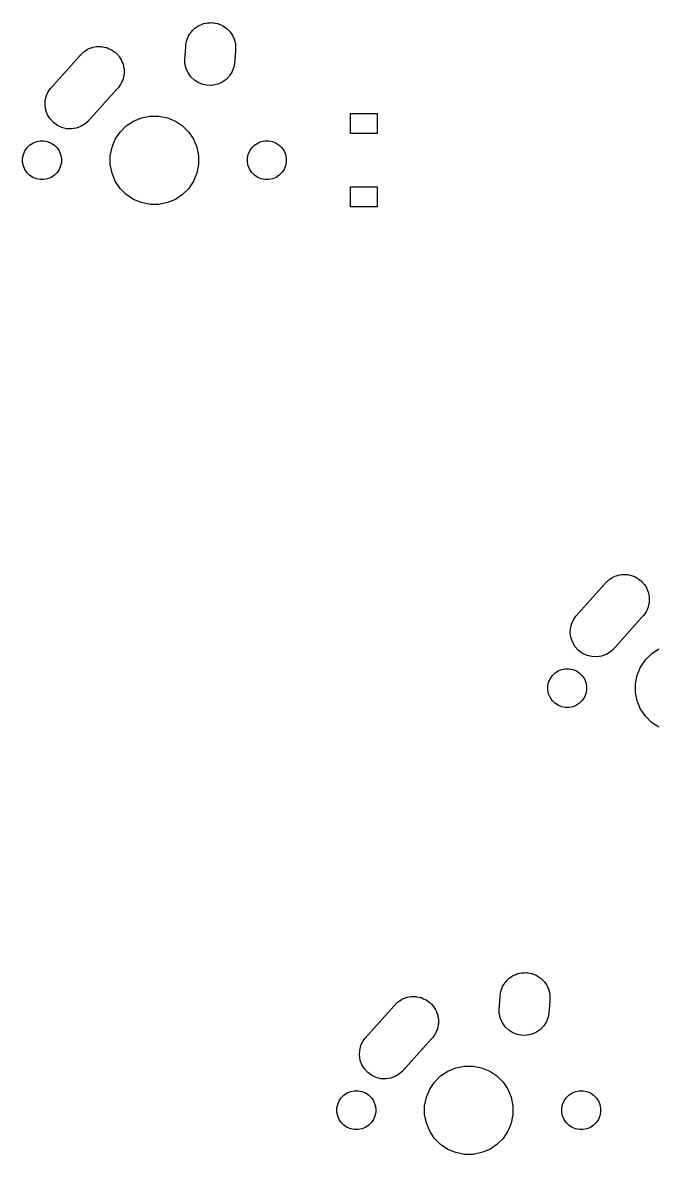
# Model space of a CAD drawing. Extents: x -662 to -203, y -195 to -58.
# Drawn here: x -528.9 to -500.4, y -109.2 to -58.1 of the extents above; entities that cross this region are included whole.
import ezdxf

# ---------------------------------------------------------------- set-up
doc = ezdxf.new("R2010")
doc.units = 0
doc.layers.add('BLACK', color=7, linetype='CONTINUOUS')

msp = doc.modelspace()

# ---------------------------------------------------------------- linework, layer by layer
at = {"layer": 'BLACK', "linetype": 'CONTINUOUS'}
for p, q in [((-520.979, -58.2485), (-520.892, -58.2124)), ((-520.892, -58.2124), (-520.806, -58.1738)), ((-520.806, -58.1738), (-520.79, -58.1701)), ((-520.79, -58.1701), (-520.774, -58.1637)), ((-520.774, -58.1637), (-520.682, -58.1453)), ((-520.682, -58.1453), (-520.59, -58.1242)), ((-520.59, -58.1242), (-520.573, -58.1237)), ((-520.573, -58.1237), (-520.557, -58.1205)), ((-520.557, -58.1205), (-520.462, -58.1205)), ((-520.462, -58.1205), (-520.368, -58.1177)), ((-520.368, -58.1177), (-520.352, -58.1205)), ((-520.352, -58.1205), (-520.335, -58.1205)), ((-520.335, -58.1205), (-520.243, -58.1389)), ((-520.243, -58.1389), (-520.15, -58.1546)), ((-520.15, -58.1546), (-520.134, -58.1605)), ((-520.134, -58.1605), (-520.118, -58.1637)), ((-520.118, -58.1637), (-520.031, -58.1998)), ((-520.031, -58.1998), (-519.943, -58.2333)), ((-521.458, -58.7421), (-521.449, -58.728)), ((-521.449, -58.728), (-521.443, -58.7126)), ((-521.443, -58.7126), (-521.391, -58.6342)), ((-521.391, -58.6342), (-521.34, -58.5543)), ((-521.34, -58.5543), (-521.329, -58.5422)), ((-521.329, -58.5422), (-521.32, -58.5284)), ((-521.32, -58.5284), (-521.253, -58.4617)), ((-521.253, -58.4617), (-521.188, -58.3931)), ((-521.188, -58.3931), (-521.175, -58.3834)), ((-521.175, -58.3834), (-521.163, -58.3717)), ((-521.163, -58.3717), (-521.085, -58.3193)), ((-521.085, -58.3193), (-521.008, -58.2646)), ((-521.008, -58.2646), (-520.993, -58.2578)), ((-520.993, -58.2578), (-520.979, -58.2485)), ((-519.943, -58.2333), (-519.928, -58.2422)), ((-519.928, -58.2422), (-519.913, -58.2485)), ((-519.913, -58.2485), (-519.835, -58.3009)), ((-519.835, -58.3009), (-519.755, -58.351)), ((-519.755, -58.351), (-519.743, -58.3624)), ((-519.743, -58.3624), (-519.729, -58.3717)), ((-519.729, -58.3717), (-519.662, -58.4383)), ((-519.662, -58.4383), (-519.594, -58.503)), ((-519.594, -58.503), (-519.584, -58.5166)), ((-519.584, -58.5166), (-519.572, -58.5284)), ((-519.572, -58.5284), (-519.52, -58.6068)), ((-519.52, -58.6068), (-519.465, -58.6836)), ((-519.465, -58.6836), (-519.458, -58.6988)), ((-519.458, -58.6988), (-519.449, -58.7126)), ((-519.449, -58.7126), (-519.413, -58.7998)), ((-525.894, -59.2767), (-525.814, -59.2437)), ((-525.814, -59.2437), (-525.79, -59.2389)), ((-525.79, -59.2389), (-525.766, -59.2303)), ((-525.766, -59.2303), (-525.681, -59.2173)), ((-525.681, -59.2173), (-525.597, -59.2005)), ((-525.597, -59.2005), (-525.572, -59.2005)), ((-525.572, -59.2005), (-525.547, -59.1967)), ((-525.547, -59.1967), (-525.461, -59.2005)), ((-525.461, -59.2005), (-525.375, -59.2005)), ((-525.375, -59.2005), (-525.351, -59.2054)), ((-525.351, -59.2054), (-525.326, -59.2065)), ((-525.326, -59.2065), (-525.242, -59.227)), ((-525.242, -59.227), (-525.158, -59.2437)), ((-525.158, -59.2437), (-525.135, -59.2533)), ((-521.612, -59.8032), (-521.571, -59.2068)), ((-521.571, -59.1347), (-521.553, -59.0422)), ((-521.571, -59.2068), (-521.571, -59.1347)), ((-521.553, -59.0422), (-521.537, -58.9492)), ((-521.537, -58.9492), (-521.531, -58.9337)), ((-521.531, -58.9337), (-521.528, -58.9173)), ((-521.528, -58.9173), (-521.492, -58.8302)), ((-521.492, -58.8302), (-521.458, -58.7421)), ((-519.413, -58.7998), (-519.374, -58.8858)), ((-519.374, -58.8858), (-519.371, -58.902)), ((-519.371, -58.902), (-519.364, -58.9173)), ((-519.364, -58.9173), (-519.346, -59.0099)), ((-519.346, -59.0099), (-519.325, -59.1018)), ((-519.325, -59.1018), (-519.324, -59.1184)), ((-519.324, -59.1184), (-519.321, -59.1347)), ((-519.321, -59.1347), (-519.321, -59.229)), ((-519.321, -59.229), (-519.32, -59.2678)), ((-527.67, -61.0753), (-526.377, -59.6338)), ((-526.377, -59.6338), (-526.36, -59.6084)), ((-526.36, -59.6084), (-526.303, -59.5515)), ((-526.303, -59.5515), (-526.286, -59.533)), ((-526.286, -59.533), (-526.264, -59.5125)), ((-526.264, -59.5125), (-526.203, -59.4517)), ((-526.203, -59.4517), (-526.182, -59.4378)), ((-526.182, -59.4378), (-526.164, -59.4209)), ((-526.164, -59.4209), (-526.09, -59.3763)), ((-526.09, -59.3763), (-526.019, -59.3285)), ((-526.019, -59.3285), (-525.996, -59.319)), ((-525.996, -59.319), (-525.974, -59.306)), ((-525.974, -59.306), (-525.894, -59.2767)), ((-525.135, -59.2533), (-525.111, -59.2592)), ((-525.111, -59.2592), (-525.033, -59.2956)), ((-525.033, -59.2956), (-524.953, -59.3285)), ((-524.953, -59.3285), (-524.932, -59.3424)), ((-524.932, -59.3424), (-524.91, -59.353)), ((-524.91, -59.353), (-524.84, -59.4039)), ((-524.84, -59.4039), (-524.769, -59.4517)), ((-524.769, -59.4517), (-524.751, -59.4693)), ((-524.751, -59.4693), (-524.731, -59.4841)), ((-524.731, -59.4841), (-524.673, -59.5476)), ((-524.673, -59.5476), (-524.612, -59.6084)), ((-524.612, -59.6084), (-524.598, -59.6291)), ((-524.598, -59.6291), (-524.581, -59.6476)), ((-524.581, -59.6476), (-524.537, -59.7211)), ((-524.537, -59.7211), (-524.489, -59.7926)), ((-519.329, -59.3945), (-519.367, -59.958)), ((-519.321, -59.3563), (-519.329, -59.3945)), ((-519.32, -59.2678), (-519.321, -59.2842)), ((-519.321, -59.2842), (-519.321, -59.3563)), ((-524.489, -59.7926), (-524.479, -59.8157)), ((-524.479, -59.8157), (-524.467, -59.8371)), ((-524.467, -59.8371), (-524.437, -59.9179)), ((-524.437, -59.9179), (-524.404, -59.9973)), ((-524.404, -59.9973), (-524.399, -60.0219)), ((-524.399, -60.0219), (-524.391, -60.0453)), ((-524.391, -60.0453), (-524.378, -60.1304)), ((-524.378, -60.1304), (-524.361, -60.2147)), ((-524.361, -60.2147), (-524.361, -60.2397)), ((-524.361, -60.2397), (-524.357, -60.2644)), ((-524.357, -60.2644), (-524.361, -60.3503)), ((-521.607, -59.9692), (-521.612, -59.8032)), ((-521.558, -60.1852), (-521.607, -59.9692)), ((-521.467, -60.3874), (-521.558, -60.1852)), ((-519.395, -60.1218), (-519.474, -60.3289)), ((-519.367, -59.958), (-519.395, -60.1218)), ((-524.456, -60.779), (-524.489, -60.8584)), ((-524.42, -60.701), (-524.456, -60.779)), ((-524.414, -60.6767), (-524.42, -60.701)), ((-524.404, -60.6536), (-524.414, -60.6767)), ((-524.387, -60.5693), (-524.404, -60.6536)), ((-524.367, -60.4858), (-524.387, -60.5693)), ((-524.366, -60.4608), (-524.367, -60.4858)), ((-524.361, -60.4363), (-524.366, -60.4608)), ((-524.361, -60.3503), (-524.361, -60.4363)), ((-521.338, -60.568), (-521.467, -60.3874)), ((-521.177, -60.72), (-521.338, -60.568)), ((-520.989, -60.8377), (-521.177, -60.72)), ((-519.744, -60.6779), (-519.924, -60.8064)), ((-519.592, -60.5167), (-519.744, -60.6779)), ((-519.474, -60.3289), (-519.592, -60.5167)), ((-527.862, -61.41), (-527.769, -61.2092)), ((-527.769, -61.2092), (-527.67, -61.0753)), ((-524.669, -61.0994), (-525.996, -62.578)), ((-524.612, -61.0426), (-524.669, -61.0994)), ((-524.564, -60.9712), (-524.612, -61.0426)), ((-524.513, -60.9018), (-524.564, -60.9712)), ((-524.503, -60.8791), (-524.513, -60.9018)), ((-524.489, -60.8584), (-524.503, -60.8791)), ((-520.782, -60.9164), (-520.989, -60.8377)), ((-520.564, -60.9533), (-520.782, -60.9164)), ((-520.342, -60.9468), (-520.564, -60.9533)), ((-520.126, -60.8972), (-520.342, -60.9468)), ((-519.924, -60.8064), (-520.126, -60.8972)), ((-527.925, -61.8466), (-527.915, -61.6252)), ((-527.915, -61.6252), (-527.862, -61.41)), ((-527.891, -62.0657), (-527.925, -61.8466)), ((-527.815, -62.2739), (-527.891, -62.0657)), ((-527.701, -62.4634), (-527.815, -62.2739)), ((-514.125, -63.1255), (-514.125, -62.2255)), ((-514.125, -62.2255), (-512.924, -62.2255)), ((-512.924, -62.2255), (-512.924, -63.1255)), ((-527.551, -62.6269), (-527.701, -62.4634)), ((-527.372, -62.758), (-527.551, -62.6269)), ((-527.171, -62.8518), (-527.372, -62.758)), ((-526.308, -62.805), (-526.516, -62.8807)), ((-526.118, -62.6901), (-526.308, -62.805)), ((-525.996, -62.578), (-526.118, -62.6901)), ((-524.535, -63.0545), (-524.257, -62.7767)), ((-524.257, -62.7767), (-523.93, -62.5585)), ((-523.93, -62.5585), (-523.568, -62.4082)), ((-523.568, -62.4082), (-523.182, -62.3316)), ((-523.182, -62.3316), (-522.79, -62.3316)), ((-522.79, -62.3316), (-522.404, -62.4082)), ((-522.404, -62.4082), (-522.042, -62.5585)), ((-522.042, -62.5585), (-521.715, -62.7767)), ((-521.715, -62.7767), (-521.437, -63.0545)), ((-526.956, -62.9045), (-527.171, -62.8518)), ((-526.735, -62.9143), (-526.956, -62.9045)), ((-526.516, -62.8807), (-526.735, -62.9143)), ((-524.753, -63.381), (-524.535, -63.0545)), ((-521.437, -63.0545), (-521.219, -63.381)), ((-512.924, -63.1255), (-514.125, -63.1255)), ((-528.841, -63.911), (-528.746, -63.7677)), ((-528.746, -63.7677), (-528.624, -63.6458)), ((-528.624, -63.6458), (-528.48, -63.5501)), ((-528.48, -63.5501), (-528.321, -63.4841)), ((-528.321, -63.4841), (-528.152, -63.4505)), ((-528.152, -63.4505), (-527.98, -63.4505)), ((-527.98, -63.4505), (-527.811, -63.4841)), ((-527.811, -63.4841), (-527.652, -63.5501)), ((-527.652, -63.5501), (-527.508, -63.6458)), ((-527.508, -63.6458), (-527.386, -63.7677)), ((-527.386, -63.7677), (-527.291, -63.911)), ((-524.98, -64.1291), (-524.903, -63.7439)), ((-524.903, -63.7439), (-524.753, -63.381)), ((-521.219, -63.381), (-521.069, -63.7439)), ((-521.069, -63.7439), (-520.992, -64.1291)), ((-518.681, -63.911), (-518.586, -63.7677)), ((-518.586, -63.7677), (-518.464, -63.6458)), ((-518.464, -63.6458), (-518.32, -63.5501)), ((-518.32, -63.5501), (-518.161, -63.4841)), ((-518.161, -63.4841), (-517.992, -63.4505)), ((-517.992, -63.4505), (-517.82, -63.4505)), ((-517.82, -63.4505), (-517.651, -63.4841)), ((-517.651, -63.4841), (-517.492, -63.5501)), ((-517.492, -63.5501), (-517.348, -63.6458)), ((-517.348, -63.6458), (-517.226, -63.7677)), ((-517.226, -63.7677), (-517.131, -63.911)), ((-528.941, -64.2393), (-528.907, -64.0703)), ((-528.941, -64.4117), (-528.941, -64.2393)), ((-528.907, -64.0703), (-528.841, -63.911)), ((-527.291, -63.911), (-527.225, -64.0703)), ((-527.225, -64.0703), (-527.191, -64.2393)), ((-527.191, -64.2393), (-527.191, -64.4117)), ((-524.98, -64.5219), (-524.98, -64.1291)), ((-520.992, -64.1291), (-520.992, -64.5219)), ((-518.781, -64.2393), (-518.747, -64.0703)), ((-518.781, -64.4117), (-518.781, -64.2393)), ((-518.747, -64.0703), (-518.681, -63.911)), ((-517.131, -63.911), (-517.065, -64.0703)), ((-517.065, -64.0703), (-517.031, -64.2393)), ((-517.031, -64.2393), (-517.031, -64.4117)), ((-528.907, -64.5807), (-528.941, -64.4117)), ((-528.841, -64.74), (-528.907, -64.5807)), ((-528.746, -64.8833), (-528.841, -64.74)), ((-527.291, -64.74), (-527.386, -64.8833)), ((-527.225, -64.5807), (-527.291, -64.74)), ((-527.191, -64.4117), (-527.225, -64.5807)), ((-524.903, -64.9071), (-524.98, -64.5219)), ((-520.992, -64.5219), (-521.069, -64.9071)), ((-518.747, -64.5807), (-518.781, -64.4117)), ((-518.681, -64.74), (-518.747, -64.5807)), ((-518.586, -64.8833), (-518.681, -64.74)), ((-517.131, -64.74), (-517.226, -64.8833)), ((-517.065, -64.5807), (-517.131, -64.74)), ((-517.031, -64.4117), (-517.065, -64.5807)), ((-528.624, -65.0052), (-528.746, -64.8833)), ((-528.48, -65.1009), (-528.624, -65.0052)), ((-528.321, -65.1669), (-528.48, -65.1009)), ((-528.152, -65.2005), (-528.321, -65.1669)), ((-527.98, -65.2005), (-528.152, -65.2005)), ((-527.811, -65.1669), (-527.98, -65.2005)), ((-527.652, -65.1009), (-527.811, -65.1669)), ((-527.508, -65.0052), (-527.652, -65.1009)), ((-527.386, -64.8833), (-527.508, -65.0052)), ((-524.753, -65.27), (-524.903, -64.9071)), ((-524.535, -65.5965), (-524.753, -65.27)), ((-521.219, -65.27), (-521.437, -65.5965)), ((-521.069, -64.9071), (-521.219, -65.27)), ((-518.464, -65.0052), (-518.586, -64.8833)), ((-518.32, -65.1009), (-518.464, -65.0052)), ((-518.161, -65.1669), (-518.32, -65.1009)), ((-517.992, -65.2005), (-518.161, -65.1669)), ((-517.82, -65.2005), (-517.992, -65.2005)), ((-517.651, -65.1669), (-517.82, -65.2005)), ((-517.492, -65.1009), (-517.651, -65.1669)), ((-517.348, -65.0052), (-517.492, -65.1009)), ((-517.226, -64.8833), (-517.348, -65.0052)), ((-524.257, -65.8743), (-524.535, -65.5965)), ((-523.93, -66.0925), (-524.257, -65.8743)), ((-521.715, -65.8743), (-522.042, -66.0925)), ((-521.437, -65.5965), (-521.715, -65.8743)), ((-514.125, -66.4255), (-514.125, -65.5255)), ((-514.125, -65.5255), (-512.924, -65.5255)), ((-512.924, -65.5255), (-512.924, -66.4255)), ((-523.568, -66.2428), (-523.93, -66.0925)), ((-523.182, -66.3194), (-523.568, -66.2428)), ((-522.79, -66.3194), (-523.182, -66.3194)), ((-522.404, -66.2428), (-522.79, -66.3194)), ((-522.042, -66.0925), (-522.404, -66.2428)), ((-512.924, -66.4255), (-514.125, -66.4255)), ((-502.459, -83.263), (-502.44, -83.2461)), ((-502.44, -83.2461), (-502.367, -83.2015)), ((-502.367, -83.2015), (-502.295, -83.1537)), ((-502.295, -83.1537), (-502.272, -83.1442)), ((-502.272, -83.1442), (-502.251, -83.1312)), ((-502.251, -83.1312), (-502.17, -83.1019)), ((-502.17, -83.1019), (-502.091, -83.0689)), ((-502.091, -83.0689), (-502.066, -83.0641)), ((-502.066, -83.0641), (-502.043, -83.0555)), ((-502.043, -83.0555), (-501.958, -83.0425)), ((-501.958, -83.0425), (-501.873, -83.0257)), ((-501.873, -83.0257), (-501.848, -83.0257)), ((-501.848, -83.0257), (-501.824, -83.0219)), ((-501.824, -83.0219), (-501.738, -83.0257)), ((-501.738, -83.0257), (-501.652, -83.0257)), ((-501.652, -83.0257), (-501.627, -83.0306)), ((-501.627, -83.0306), (-501.602, -83.0317)), ((-501.602, -83.0317), (-501.519, -83.0522)), ((-501.519, -83.0522), (-501.434, -83.0689)), ((-501.434, -83.0689), (-501.411, -83.0785)), ((-501.411, -83.0785), (-501.387, -83.0844)), ((-501.387, -83.0844), (-501.309, -83.1208)), ((-501.309, -83.1208), (-501.23, -83.1537)), ((-501.23, -83.1537), (-501.209, -83.1676)), ((-501.209, -83.1676), (-501.186, -83.1782)), ((-501.186, -83.1782), (-501.117, -83.2291)), ((-501.117, -83.2291), (-501.045, -83.2769)), ((-503.947, -84.9005), (-502.653, -83.459)), ((-502.653, -83.459), (-502.636, -83.4336)), ((-502.636, -83.4336), (-502.579, -83.3767)), ((-502.579, -83.3767), (-502.563, -83.3582)), ((-502.563, -83.3582), (-502.54, -83.3377)), ((-502.54, -83.3377), (-502.48, -83.2769)), ((-502.48, -83.2769), (-502.459, -83.263)), ((-501.045, -83.2769), (-501.028, -83.2945)), ((-501.028, -83.2945), (-501.007, -83.3093)), ((-501.007, -83.3093), (-500.949, -83.3728)), ((-500.949, -83.3728), (-500.889, -83.4336)), ((-500.889, -83.4336), (-500.875, -83.4543)), ((-500.875, -83.4543), (-500.858, -83.4728)), ((-500.858, -83.4728), (-500.813, -83.5463)), ((-500.813, -83.5463), (-500.765, -83.6178)), ((-500.765, -83.6178), (-500.756, -83.6409)), ((-500.756, -83.6409), (-500.743, -83.6623)), ((-500.743, -83.6623), (-500.714, -83.7431)), ((-500.714, -83.7431), (-500.681, -83.8225)), ((-500.681, -83.8225), (-500.676, -83.847)), ((-500.676, -83.847), (-500.667, -83.8705)), ((-500.667, -83.8705), (-500.654, -83.9556)), ((-500.654, -83.9556), (-500.637, -84.0399)), ((-500.637, -84.2615), (-500.642, -84.286)), ((-500.637, -84.0399), (-500.637, -84.0649)), ((-500.637, -84.0649), (-500.634, -84.0896)), ((-500.634, -84.0896), (-500.637, -84.1755)), ((-500.637, -84.1755), (-500.637, -84.2615)), ((-500.79, -84.727), (-500.841, -84.7964)), ((-500.779, -84.7043), (-500.79, -84.727)), ((-500.765, -84.6836), (-500.779, -84.7043)), ((-500.733, -84.6042), (-500.765, -84.6836)), ((-500.696, -84.5262), (-500.733, -84.6042)), ((-500.69, -84.5019), (-500.696, -84.5262)), ((-500.681, -84.4788), (-500.69, -84.5019)), ((-500.664, -84.3945), (-500.681, -84.4788)), ((-500.643, -84.311), (-500.664, -84.3945)), ((-500.642, -84.286), (-500.643, -84.311)), ((-504.191, -85.4504), (-504.139, -85.2352)), ((-504.139, -85.2352), (-504.045, -85.0344)), ((-504.045, -85.0344), (-503.947, -84.9005)), ((-500.945, -84.9246), (-502.272, -86.4032)), ((-500.889, -84.8678), (-500.945, -84.9246)), ((-500.841, -84.7964), (-500.889, -84.8678)), ((-504.201, -85.6718), (-504.191, -85.4504)), ((-504.168, -85.8909), (-504.201, -85.6718)), ((-504.092, -86.0991), (-504.168, -85.8909)), ((-503.977, -86.2886), (-504.092, -86.0991)), ((-503.827, -86.4521), (-503.977, -86.2886)), ((-503.649, -86.5832), (-503.827, -86.4521)), ((-503.448, -86.677), (-503.649, -86.5832)), ((-503.233, -86.7297), (-503.448, -86.677)), ((-503.011, -86.7395), (-503.233, -86.7297)), ((-502.792, -86.7059), (-503.011, -86.7395)), ((-502.584, -86.6302), (-502.792, -86.7059)), ((-502.394, -86.5153), (-502.584, -86.6302)), ((-502.272, -86.4032), (-502.394, -86.5153)), ((-500.811, -86.8797), (-500.533, -86.6019)), ((-500.533, -86.6019), (-500.207, -86.3837)), ((-504.757, -87.3753), (-504.598, -87.3093)), ((-504.598, -87.3093), (-504.429, -87.2757)), ((-504.429, -87.2757), (-504.256, -87.2757)), ((-504.256, -87.2757), (-504.087, -87.3093)), ((-504.087, -87.3093), (-503.928, -87.3753)), ((-501.18, -87.5691), (-501.029, -87.2062)), ((-501.029, -87.2062), (-500.811, -86.8797)), ((-505.184, -87.8955), (-505.118, -87.7362)), ((-505.118, -87.7362), (-505.022, -87.5929)), ((-505.022, -87.5929), (-504.9, -87.471)), ((-504.9, -87.471), (-504.757, -87.3753)), ((-503.928, -87.3753), (-503.785, -87.471)), ((-503.785, -87.471), (-503.663, -87.5929)), ((-503.663, -87.5929), (-503.567, -87.7362)), ((-503.567, -87.7362), (-503.501, -87.8955)), ((-501.256, -87.9543), (-501.18, -87.5691)), ((-505.217, -88.0645), (-505.184, -87.8955)), ((-505.217, -88.2369), (-505.217, -88.0645)), ((-505.184, -88.4059), (-505.217, -88.2369)), ((-503.501, -87.8955), (-503.467, -88.0645)), ((-503.467, -88.2369), (-503.501, -88.4059)), ((-503.467, -88.0645), (-503.467, -88.2369)), ((-501.256, -88.3471), (-501.256, -87.9543)), ((-501.18, -88.7323), (-501.256, -88.3471)), ((-505.118, -88.5652), (-505.184, -88.4059)), ((-505.022, -88.7085), (-505.118, -88.5652)), ((-504.9, -88.8304), (-505.022, -88.7085)), ((-504.757, -88.9261), (-504.9, -88.8304)), ((-503.785, -88.8304), (-503.928, -88.9261)), ((-503.663, -88.7085), (-503.785, -88.8304)), ((-503.567, -88.5652), (-503.663, -88.7085)), ((-503.501, -88.4059), (-503.567, -88.5652)), ((-501.029, -89.0952), (-501.18, -88.7323)), ((-504.598, -88.9921), (-504.757, -88.9261)), ((-504.429, -89.0257), (-504.598, -88.9921)), ((-504.256, -89.0257), (-504.429, -89.0257)), ((-504.087, -88.9921), (-504.256, -89.0257)), ((-503.928, -88.9261), (-504.087, -88.9921)), ((-500.811, -89.4217), (-501.029, -89.0952)), ((-500.533, -89.6995), (-500.811, -89.4217)), ((-500.207, -89.9177), (-500.533, -89.6995)), ((-506.809, -101.14), (-506.794, -101.133)), ((-506.794, -101.133), (-506.78, -101.124)), ((-506.78, -101.124), (-506.693, -101.088)), ((-506.693, -101.088), (-506.607, -101.049)), ((-506.607, -101.049), (-506.591, -101.045)), ((-506.591, -101.045), (-506.576, -101.039)), ((-506.576, -101.039), (-506.483, -101.021)), ((-506.483, -101.021), (-506.391, -100.999)), ((-506.391, -100.999), (-506.375, -100.999)), ((-506.375, -100.999), (-506.358, -100.996)), ((-506.358, -100.996), (-506.264, -100.996)), ((-506.264, -100.996), (-506.17, -100.993)), ((-506.17, -100.993), (-506.153, -100.996)), ((-506.153, -100.996), (-506.137, -100.996)), ((-506.137, -100.996), (-506.044, -101.014)), ((-506.044, -101.014), (-505.951, -101.03)), ((-505.951, -101.03), (-505.936, -101.036)), ((-505.936, -101.036), (-505.919, -101.039)), ((-505.919, -101.039), (-505.832, -101.075)), ((-505.832, -101.075), (-505.744, -101.109)), ((-505.744, -101.109), (-505.73, -101.117)), ((-505.73, -101.117), (-505.715, -101.124)), ((-505.715, -101.124), (-505.636, -101.176)), ((-507.293, -101.705), (-507.26, -101.617)), ((-507.26, -101.617), (-507.251, -101.603)), ((-507.251, -101.603), (-507.244, -101.588)), ((-507.244, -101.588), (-507.192, -101.509)), ((-507.192, -101.509), (-507.142, -101.429)), ((-507.142, -101.429), (-507.13, -101.417)), ((-507.13, -101.417), (-507.121, -101.404)), ((-507.121, -101.404), (-507.055, -101.337)), ((-507.055, -101.337), (-506.99, -101.268)), ((-506.99, -101.268), (-506.976, -101.259)), ((-506.976, -101.259), (-506.965, -101.247)), ((-506.965, -101.247), (-506.886, -101.194)), ((-506.886, -101.194), (-506.809, -101.14)), ((-505.636, -101.176), (-505.556, -101.226)), ((-505.556, -101.226), (-505.544, -101.238)), ((-505.544, -101.238), (-505.53, -101.247)), ((-505.53, -101.247), (-505.464, -101.314)), ((-505.464, -101.314), (-505.395, -101.378)), ((-505.395, -101.378), (-505.385, -101.392)), ((-505.385, -101.392), (-505.374, -101.404)), ((-505.374, -101.404), (-505.321, -101.482)), ((-505.321, -101.482), (-505.266, -101.559)), ((-505.266, -101.559), (-505.26, -101.574)), ((-505.26, -101.574), (-505.25, -101.588)), ((-505.25, -101.588), (-505.214, -101.675)), ((-511.776, -102.181), (-511.695, -102.152)), ((-511.695, -102.152), (-511.616, -102.119)), ((-511.616, -102.119), (-511.591, -102.114)), ((-511.591, -102.114), (-511.568, -102.106)), ((-511.568, -102.106), (-511.483, -102.092)), ((-511.483, -102.092), (-511.398, -102.076)), ((-511.398, -102.076), (-511.373, -102.076)), ((-511.373, -102.076), (-511.349, -102.072)), ((-511.349, -102.072), (-511.263, -102.076)), ((-511.263, -102.076), (-511.177, -102.076)), ((-511.177, -102.076), (-511.152, -102.081)), ((-511.152, -102.081), (-511.127, -102.082)), ((-511.127, -102.082), (-511.044, -102.102)), ((-511.044, -102.102), (-510.959, -102.119)), ((-510.959, -102.119), (-510.936, -102.128)), ((-510.936, -102.128), (-510.912, -102.134)), ((-510.912, -102.134), (-510.834, -102.171)), ((-507.414, -102.678), (-507.372, -102.082)), ((-507.372, -102.01), (-507.354, -101.917)), ((-507.372, -102.082), (-507.372, -102.01)), ((-507.354, -101.917), (-507.338, -101.824)), ((-507.338, -101.824), (-507.332, -101.809)), ((-507.332, -101.809), (-507.329, -101.793)), ((-507.329, -101.793), (-507.293, -101.705)), ((-505.214, -101.675), (-505.176, -101.761)), ((-505.176, -101.761), (-505.172, -101.777)), ((-505.172, -101.777), (-505.166, -101.793)), ((-505.166, -101.793), (-505.147, -101.885)), ((-505.147, -101.885), (-505.126, -101.977)), ((-505.126, -101.977), (-505.126, -101.994)), ((-505.126, -101.994), (-505.122, -102.01)), ((-505.122, -102.01), (-505.122, -102.104)), ((-505.122, -102.104), (-505.121, -102.143)), ((-505.121, -102.143), (-505.122, -102.159)), ((-513.472, -103.951), (-512.178, -102.509)), ((-512.178, -102.509), (-512.161, -102.484)), ((-512.161, -102.484), (-512.104, -102.427)), ((-512.104, -102.427), (-512.088, -102.408)), ((-512.088, -102.408), (-512.065, -102.388)), ((-512.065, -102.388), (-512.005, -102.327)), ((-512.005, -102.327), (-511.984, -102.313)), ((-511.984, -102.313), (-511.965, -102.296)), ((-511.965, -102.296), (-511.892, -102.252)), ((-511.892, -102.252), (-511.82, -102.204)), ((-511.82, -102.204), (-511.797, -102.194)), ((-511.797, -102.194), (-511.776, -102.181)), ((-510.834, -102.171), (-510.755, -102.204)), ((-510.755, -102.204), (-510.734, -102.218)), ((-510.734, -102.218), (-510.711, -102.228)), ((-510.711, -102.228), (-510.642, -102.279)), ((-510.642, -102.279), (-510.57, -102.327)), ((-510.57, -102.327), (-510.553, -102.345)), ((-510.553, -102.345), (-510.532, -102.359)), ((-510.532, -102.359), (-510.474, -102.423)), ((-510.474, -102.423), (-510.414, -102.484)), ((-510.414, -102.484), (-510.4, -102.504)), ((-510.4, -102.504), (-510.383, -102.523)), ((-510.383, -102.523), (-510.338, -102.596)), ((-510.338, -102.596), (-510.29, -102.668)), ((-505.13, -102.27), (-505.169, -102.833)), ((-505.122, -102.232), (-505.13, -102.27)), ((-505.122, -102.159), (-505.122, -102.232)), ((-510.29, -102.668), (-510.281, -102.691)), ((-510.281, -102.691), (-510.268, -102.712)), ((-510.268, -102.712), (-510.239, -102.793)), ((-510.239, -102.793), (-510.206, -102.873)), ((-510.206, -102.873), (-510.201, -102.897)), ((-510.201, -102.897), (-510.192, -102.921)), ((-510.192, -102.921), (-510.179, -103.006)), ((-510.179, -103.006), (-510.162, -103.09)), ((-510.162, -103.09), (-510.162, -103.115)), ((-510.162, -103.115), (-510.159, -103.14)), ((-510.159, -103.14), (-510.162, -103.226)), ((-507.409, -102.844), (-507.414, -102.678)), ((-507.359, -103.06), (-507.409, -102.844)), ((-507.268, -103.263), (-507.359, -103.06)), ((-505.196, -102.997), (-505.275, -103.204)), ((-505.169, -102.833), (-505.196, -102.997)), ((-510.258, -103.654), (-510.29, -103.734)), ((-510.221, -103.576), (-510.258, -103.654)), ((-510.215, -103.552), (-510.221, -103.576)), ((-510.206, -103.529), (-510.215, -103.552)), ((-510.189, -103.445), (-510.206, -103.529)), ((-510.168, -103.361), (-510.189, -103.445)), ((-510.167, -103.336), (-510.168, -103.361)), ((-510.162, -103.312), (-510.167, -103.336)), ((-510.162, -103.226), (-510.162, -103.312)), ((-507.14, -103.443), (-507.268, -103.263)), ((-506.979, -103.595), (-507.14, -103.443)), ((-506.791, -103.713), (-506.979, -103.595)), ((-505.726, -103.682), (-505.928, -103.772)), ((-505.545, -103.553), (-505.726, -103.682)), ((-505.393, -103.392), (-505.545, -103.553)), ((-505.275, -103.204), (-505.393, -103.392)), ((-513.664, -104.285), (-513.57, -104.084)), ((-513.57, -104.084), (-513.472, -103.951)), ((-510.47, -103.975), (-511.797, -105.453)), ((-510.414, -103.918), (-510.47, -103.975)), ((-510.366, -103.846), (-510.414, -103.918)), ((-510.315, -103.777), (-510.366, -103.846)), ((-510.304, -103.754), (-510.315, -103.777)), ((-510.29, -103.734), (-510.304, -103.754)), ((-506.584, -103.792), (-506.791, -103.713)), ((-506.365, -103.828), (-506.584, -103.792)), ((-506.144, -103.822), (-506.365, -103.828)), ((-505.928, -103.772), (-506.144, -103.822)), ((-513.726, -104.722), (-513.716, -104.5)), ((-513.716, -104.5), (-513.664, -104.285)), ((-513.693, -104.941), (-513.726, -104.722)), ((-513.617, -105.149), (-513.693, -104.941)), ((-513.502, -105.339), (-513.617, -105.149)), ((-509.369, -105.283), (-508.984, -105.207)), ((-508.984, -105.207), (-508.591, -105.207)), ((-508.591, -105.207), (-508.206, -105.283)), ((-513.352, -105.502), (-513.502, -105.339)), ((-513.174, -105.633), (-513.352, -105.502)), ((-512.973, -105.727), (-513.174, -105.633)), ((-512.758, -105.78), (-512.973, -105.727)), ((-512.109, -105.68), (-512.317, -105.756)), ((-511.919, -105.565), (-512.109, -105.68)), ((-511.797, -105.453), (-511.919, -105.565)), ((-510.336, -105.93), (-510.058, -105.652)), ((-510.058, -105.652), (-509.732, -105.434)), ((-509.732, -105.434), (-509.369, -105.283)), ((-508.206, -105.283), (-507.843, -105.434)), ((-507.843, -105.434), (-507.516, -105.652)), ((-507.516, -105.652), (-507.239, -105.93)), ((-512.536, -105.789), (-512.758, -105.78)), ((-512.317, -105.756), (-512.536, -105.789)), ((-510.554, -106.256), (-510.336, -105.93)), ((-507.239, -105.93), (-507.02, -106.256)), ((-514.643, -106.786), (-514.547, -106.643)), ((-514.547, -106.643), (-514.425, -106.521)), ((-514.425, -106.521), (-514.282, -106.425)), ((-514.282, -106.425), (-514.123, -106.359)), ((-514.123, -106.359), (-513.954, -106.326)), ((-513.954, -106.326), (-513.781, -106.326)), ((-513.781, -106.326), (-513.612, -106.359)), ((-513.612, -106.359), (-513.453, -106.425)), ((-513.453, -106.425), (-513.31, -106.521)), ((-513.31, -106.521), (-513.188, -106.643)), ((-513.188, -106.643), (-513.092, -106.786)), ((-510.781, -107.004), (-510.705, -106.619)), ((-510.705, -106.619), (-510.554, -106.256)), ((-507.02, -106.256), (-506.87, -106.619)), ((-506.87, -106.619), (-506.793, -107.004)), ((-504.483, -106.786), (-504.387, -106.643)), ((-504.387, -106.643), (-504.265, -106.521)), ((-504.265, -106.521), (-504.122, -106.425)), ((-504.122, -106.425), (-503.963, -106.359)), ((-503.963, -106.359), (-503.794, -106.326)), ((-503.794, -106.326), (-503.621, -106.326)), ((-503.621, -106.326), (-503.452, -106.359)), ((-503.452, -106.359), (-503.293, -106.425)), ((-503.293, -106.425), (-503.15, -106.521)), ((-503.15, -106.521), (-503.028, -106.643)), ((-503.028, -106.643), (-502.932, -106.786)), ((-514.742, -107.115), (-514.709, -106.945)), ((-514.742, -107.287), (-514.742, -107.115)), ((-514.709, -106.945), (-514.643, -106.786)), ((-513.092, -106.786), (-513.026, -106.945)), ((-513.026, -106.945), (-512.992, -107.115)), ((-512.992, -107.115), (-512.992, -107.287)), ((-510.781, -107.397), (-510.781, -107.004)), ((-506.793, -107.004), (-506.793, -107.397)), ((-504.582, -107.115), (-504.549, -106.945)), ((-504.582, -107.287), (-504.582, -107.115)), ((-504.549, -106.945), (-504.483, -106.786)), ((-502.932, -106.786), (-502.866, -106.945)), ((-502.866, -106.945), (-502.832, -107.115)), ((-502.832, -107.115), (-502.832, -107.287)), ((-514.709, -107.456), (-514.742, -107.287)), ((-514.643, -107.615), (-514.709, -107.456)), ((-514.547, -107.758), (-514.643, -107.615)), ((-514.425, -107.88), (-514.547, -107.758)), ((-513.188, -107.758), (-513.31, -107.88)), ((-513.092, -107.615), (-513.188, -107.758)), ((-513.026, -107.456), (-513.092, -107.615)), ((-512.992, -107.287), (-513.026, -107.456)), ((-510.705, -107.782), (-510.781, -107.397)), ((-506.793, -107.397), (-506.87, -107.782)), ((-504.549, -107.456), (-504.582, -107.287)), ((-504.483, -107.615), (-504.549, -107.456)), ((-504.387, -107.758), (-504.483, -107.615)), ((-504.265, -107.88), (-504.387, -107.758)), ((-503.028, -107.758), (-503.15, -107.88)), ((-502.932, -107.615), (-503.028, -107.758)), ((-502.866, -107.456), (-502.932, -107.615)), ((-502.832, -107.287), (-502.866, -107.456)), ((-514.282, -107.976), (-514.425, -107.88)), ((-514.123, -108.042), (-514.282, -107.976)), ((-513.954, -108.076), (-514.123, -108.042)), ((-513.781, -108.076), (-513.954, -108.076)), ((-513.612, -108.042), (-513.781, -108.076)), ((-513.453, -107.976), (-513.612, -108.042)), ((-513.31, -107.88), (-513.453, -107.976)), ((-510.554, -108.145), (-510.705, -107.782)), ((-510.336, -108.472), (-510.554, -108.145)), ((-507.02, -108.145), (-507.239, -108.472)), ((-506.87, -107.782), (-507.02, -108.145)), ((-504.122, -107.976), (-504.265, -107.88)), ((-503.963, -108.042), (-504.122, -107.976)), ((-503.794, -108.076), (-503.963, -108.042)), ((-503.621, -108.076), (-503.794, -108.076)), ((-503.452, -108.042), (-503.621, -108.076)), ((-503.293, -107.976), (-503.452, -108.042)), ((-503.15, -107.88), (-503.293, -107.976)), ((-510.058, -108.749), (-510.336, -108.472)), ((-509.732, -108.968), (-510.058, -108.749)), ((-507.516, -108.749), (-507.843, -108.968)), ((-507.239, -108.472), (-507.516, -108.749)), ((-509.369, -109.118), (-509.732, -108.968)), ((-508.984, -109.195), (-509.369, -109.118)), ((-508.591, -109.195), (-508.984, -109.195)), ((-508.206, -109.118), (-508.591, -109.195)), ((-507.843, -108.968), (-508.206, -109.118))]:
    msp.add_line(p, q, dxfattribs=at)

doc.saveas('drawing.dxf')
